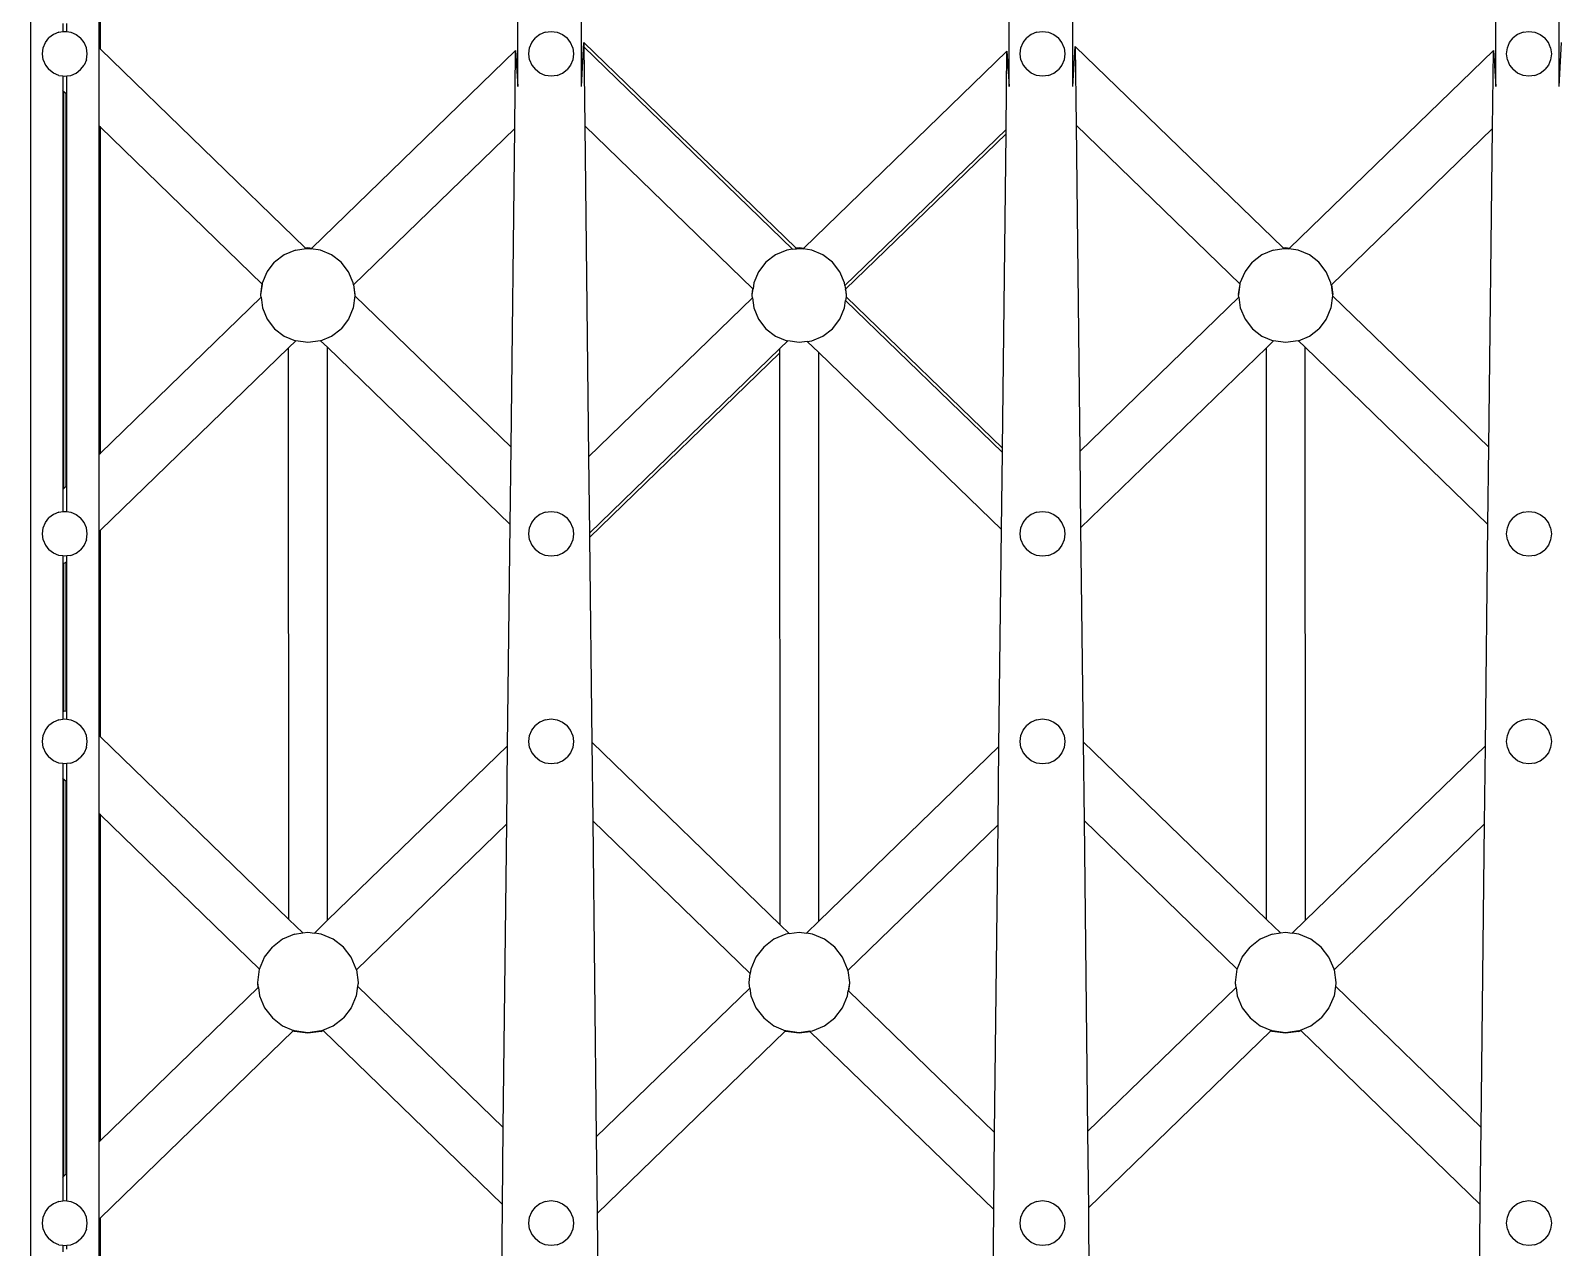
# Model space of a CAD drawing. Extents: x -4210259 to 293730, y -7499 to 868879.
# Drawn here: x -2199354 to -2198534, y 517356 to 518008 of the extents above; entities that cross this region are included whole.
import ezdxf

# ---------------------------------------------------------------- set-up
doc = ezdxf.new("R2010")
doc.units = 0
doc.header["$LTSCALE"] = 1000
doc.header["$MEASUREMENT"] = 0

# ---------------------------------------------------------------- blocks, each defined once
blk = doc.blocks.new('A$C4A4B1E4B')
at = {"color": 250}
for p, q in [((-3295.7, 1493.31), (-3295.7, 139.37)), ((-3034.48, 1056.56), (-3034.48, 1499.88)), ((-3000.39, 1056.56), (-3000.39, 1499.88)), ((-2771.11, 1056.56), (-2771.11, 1499.88)), ((-2737.02, 1056.56), (-2737.02, 1499.88)), ((-2510.37, 1056.56), (-2510.37, 1499.88)), ((-2476.28, 1056.56), (-2476.28, 1499.88)), ((-3259.08, 1142.62), (-3259.08, 1077.18)), ((-3258.31, 1076.43), (-3258.31, 1142.62)), ((-3287.76, 1080.07), (-3285.88, 1082.51)), ((-3283.45, 1084.39), (-3285.88, 1082.51)), ((-3280.57, 1085.6), (-3283.45, 1084.39)), ((-3280.57, 1085.6), (-3278.5, 1085.88)), ((-3278.5, 1090.17), (-3278.5, 1085.88)), ((-3278.5, 1085.88), (-3277.38, 1086.03)), ((-3277.38, 1086.03), (-3276.27, 1085.88)), ((-3276.27, 1085.88), (-3276.27, 1090.15)), ((-3276.27, 1085.88), (-3274.18, 1085.6)), ((-3274.18, 1085.6), (-3271.31, 1084.39)), ((-3271.31, 1084.39), (-3268.88, 1082.51)), ((-3267, 1080.07), (-3268.88, 1082.51)), ((-3027.02, 1080.07), (-3025.14, 1082.51)), ((-3022.71, 1084.39), (-3025.14, 1082.51)), ((-3019.84, 1085.6), (-3022.71, 1084.39)), ((-3019.84, 1085.6), (-3016.64, 1086.03)), ((-3016.64, 1086.03), (-3013.45, 1085.6)), ((-3013.45, 1085.6), (-3010.57, 1084.39)), ((-3010.57, 1084.39), (-3008.14, 1082.51)), ((-3006.26, 1080.07), (-3008.14, 1082.51)), ((-2763.65, 1080.07), (-2761.77, 1082.51)), ((-2759.34, 1084.39), (-2761.77, 1082.51)), ((-2756.47, 1085.6), (-2759.34, 1084.39)), ((-2756.47, 1085.6), (-2753.27, 1086.03)), ((-2753.27, 1086.03), (-2750.08, 1085.6)), ((-2750.08, 1085.6), (-2747.2, 1084.39)), ((-2747.2, 1084.39), (-2744.77, 1082.51)), ((-2742.89, 1080.07), (-2744.77, 1082.51)), ((-2502.91, 1080.07), (-2501.03, 1082.51)), ((-2498.6, 1084.39), (-2501.03, 1082.51)), ((-2495.73, 1085.6), (-2498.6, 1084.39)), ((-2495.73, 1085.6), (-2492.53, 1086.03)), ((-2492.53, 1086.03), (-2489.34, 1085.6)), ((-2489.34, 1085.6), (-2486.47, 1084.39)), ((-2486.47, 1084.39), (-2484.03, 1082.51)), ((-2482.15, 1080.07), (-2484.03, 1082.51)), ((-3289.4, 1074), (-3288.97, 1077.2)), ((-3288.97, 1077.2), (-3287.76, 1080.07)), ((-3265.78, 1077.2), (-3267, 1080.07)), ((-3265.35, 1074), (-3265.78, 1077.2)), ((-3259.08, 1077.18), (-3259.08, 1035.44)), ((-3258.31, 1076.43), (-3259.08, 1077.18)), ((-3258.31, 1076.43), (-3148.47, 970)), ((-3144.96, 969.91), (-3035.72, 1075.79)), ((-3036.2, 1033.92), (-3035.72, 1075.79)), ((-3035.72, 1075.79), (-3034.48, 1056.56)), ((-3028.67, 1074), (-3028.24, 1077.2)), ((-3028.24, 1077.2), (-3027.02, 1080.07)), ((-3005.04, 1077.2), (-3006.26, 1080.07)), ((-3005.04, 1077.2), (-3004.61, 1074)), ((-3000.39, 1056.56), (-2999.2, 1080.05)), ((-2999.2, 1080.05), (-2885.57, 969.94)), ((-2999.2, 1080.05), (-2999.17, 1077.69)), ((-2999.17, 1077.69), (-2887.24, 969.24)), ((-2999.17, 1077.69), (-2998.69, 1035.48)), ((-2881.22, 969.86), (-2772.36, 1075.37)), ((-2772.84, 1033.5), (-2772.36, 1075.37)), ((-2772.36, 1075.37), (-2771.11, 1056.56)), ((-2765.3, 1074), (-2764.87, 1077.2)), ((-2764.87, 1077.2), (-2763.65, 1080.07)), ((-2741.67, 1077.2), (-2742.89, 1080.07)), ((-2741.67, 1077.2), (-2741.24, 1074)), ((-2737.02, 1056.56), (-2735.8, 1077.99)), ((-2735.8, 1077.99), (-2624.37, 970)), ((-2735.8, 1077.99), (-2735.32, 1035.78)), ((-2620.85, 969.91), (-2511.61, 1075.79)), ((-2512.09, 1033.92), (-2511.61, 1075.79)), ((-2511.61, 1075.79), (-2510.37, 1056.56)), ((-2504.56, 1074), (-2504.13, 1077.2)), ((-2504.13, 1077.2), (-2502.91, 1080.07)), ((-2480.94, 1077.2), (-2482.15, 1080.07)), ((-2480.94, 1077.2), (-2480.51, 1074)), ((-2476.28, 1056.56), (-2475.09, 1080.05)), ((-3288.97, 1070.81), (-3289.4, 1074)), ((-3288.97, 1070.81), (-3287.76, 1067.94)), ((-3287.76, 1067.94), (-3285.88, 1065.5)), ((-3268.88, 1065.5), (-3267, 1067.94)), ((-3265.78, 1070.81), (-3267, 1067.94)), ((-3265.78, 1070.81), (-3265.35, 1074)), ((-3028.24, 1070.81), (-3028.67, 1074)), ((-3028.24, 1070.81), (-3027.02, 1067.94)), ((-3027.02, 1067.94), (-3025.14, 1065.5)), ((-3006.26, 1067.94), (-3008.14, 1065.5)), ((-3005.04, 1070.81), (-3006.26, 1067.94)), ((-3004.61, 1074), (-3005.04, 1070.81)), ((-2764.87, 1070.81), (-2765.3, 1074)), ((-2764.87, 1070.81), (-2763.65, 1067.94)), ((-2763.65, 1067.94), (-2761.77, 1065.5)), ((-2742.89, 1067.94), (-2744.77, 1065.5)), ((-2741.67, 1070.81), (-2742.89, 1067.94)), ((-2741.24, 1074), (-2741.67, 1070.81)), ((-2504.13, 1070.81), (-2504.56, 1074)), ((-2504.13, 1070.81), (-2502.91, 1067.94)), ((-2502.91, 1067.94), (-2501.03, 1065.5)), ((-2482.15, 1067.94), (-2484.03, 1065.5)), ((-2480.94, 1070.81), (-2482.15, 1067.94)), ((-2480.51, 1074), (-2480.94, 1070.81)), ((-3283.45, 1063.62), (-3285.88, 1065.5)), ((-3280.57, 1062.41), (-3283.45, 1063.62)), ((-3280.57, 1062.41), (-3278.5, 1062.13)), ((-3278.5, 1062.13), (-3277.38, 1061.98)), ((-3278.5, 1062.13), (-3278.5, 1054.26)), ((-3277.38, 1061.98), (-3276.27, 1062.13)), ((-3276.27, 1062.13), (-3274.18, 1062.41)), ((-3276.27, 1052.1), (-3276.27, 1062.13)), ((-3274.18, 1062.41), (-3271.31, 1063.62)), ((-3271.31, 1063.62), (-3268.88, 1065.5)), ((-3022.71, 1063.62), (-3025.14, 1065.5)), ((-3019.84, 1062.41), (-3022.71, 1063.62)), ((-3016.64, 1061.98), (-3019.84, 1062.41)), ((-3013.45, 1062.41), (-3016.64, 1061.98)), ((-3013.45, 1062.41), (-3010.57, 1063.62)), ((-3010.57, 1063.62), (-3008.14, 1065.5)), ((-2759.34, 1063.62), (-2761.77, 1065.5)), ((-2756.47, 1062.41), (-2759.34, 1063.62)), ((-2753.27, 1061.98), (-2756.47, 1062.41)), ((-2750.08, 1062.41), (-2753.27, 1061.98)), ((-2750.08, 1062.41), (-2747.2, 1063.62)), ((-2747.2, 1063.62), (-2744.77, 1065.5)), ((-2498.6, 1063.62), (-2501.03, 1065.5)), ((-2495.73, 1062.41), (-2498.6, 1063.62)), ((-2492.53, 1061.98), (-2495.73, 1062.41)), ((-2489.34, 1062.41), (-2492.53, 1061.98)), ((-2489.34, 1062.41), (-2486.47, 1063.62)), ((-2486.47, 1063.62), (-2484.03, 1065.5)), ((-3277.87, 1053.65), (-3278.5, 1054.26)), ((-3278.5, 1054.26), (-3278.5, 840.47)), ((-3277.87, 841.08), (-3277.87, 1053.65)), ((-3276.7, 1052.51), (-3277.87, 1053.65)), ((-3276.7, 842.22), (-3276.7, 1052.51)), ((-3276.27, 1052.1), (-3276.7, 1052.51)), ((-3276.27, 842.63), (-3276.27, 1052.1)), ((-3259.08, 1035.44), (-3259.08, 859.3)), ((-3258.31, 1034.69), (-3259.08, 1035.44)), ((-3258.31, 860.04), (-3258.31, 1034.69)), ((-3171.52, 950.6), (-3258.31, 1034.69)), ((-3036.2, 1033.92), (-3122.56, 950.21)), ((-3038.16, 863.11), (-3036.2, 1033.92)), ((-2908.49, 948.09), (-2998.69, 1035.48)), ((-2998.69, 1035.48), (-2996.65, 857.97)), ((-2772.84, 1033.5), (-2859.21, 949.78)), ((-2772.86, 1031.15), (-2772.84, 1033.5)), ((-2647.42, 950.6), (-2735.32, 1035.78)), ((-2735.32, 1035.78), (-2733.31, 860.9)), ((-2512.09, 1033.92), (-2598.46, 950.21)), ((-2514.05, 863.11), (-2512.09, 1033.92)), ((-2772.86, 1031.15), (-2858.87, 947.79)), ((-2774.8, 862.6), (-2772.86, 1031.15)), ((-3153.78, 968.81), (-3159.8, 966.27)), ((-3153.78, 968.81), (-3148.04, 969.58)), ((-3148.47, 970), (-3147.07, 970.19)), ((-3148.47, 970), (-3148.04, 969.58)), ((-3148.04, 969.58), (-3147.08, 969.71)), ((-3147.08, 969.71), (-3145.4, 969.49)), ((-3147.07, 970.19), (-3144.96, 969.91)), ((-3145.4, 969.49), (-3144.96, 969.91)), ((-3140.38, 968.81), (-3145.4, 969.49)), ((-3134.36, 966.27), (-3140.38, 968.81)), ((-2890.41, 968.81), (-2896.43, 966.27)), ((-2887.24, 969.24), (-2890.41, 968.81)), ((-2887.24, 969.24), (-2885.14, 969.52)), ((-2885.57, 969.94), (-2883.7, 970.19)), ((-2885.14, 969.52), (-2885.57, 969.94)), ((-2885.14, 969.52), (-2883.71, 969.71)), ((-2883.71, 969.71), (-2881.65, 969.43)), ((-2883.7, 970.19), (-2881.22, 969.86)), ((-2881.65, 969.43), (-2881.22, 969.86)), ((-2877.01, 968.81), (-2881.65, 969.43)), ((-2870.99, 966.27), (-2877.01, 968.81)), ((-2629.67, 968.81), (-2635.69, 966.27)), ((-2629.67, 968.81), (-2623.93, 969.58)), ((-2624.37, 970), (-2622.96, 970.19)), ((-2624.37, 970), (-2623.93, 969.58)), ((-2623.93, 969.58), (-2622.97, 969.71)), ((-2622.97, 969.71), (-2621.29, 969.49)), ((-2622.96, 970.19), (-2620.85, 969.91)), ((-2621.29, 969.49), (-2620.85, 969.91)), ((-2616.27, 968.81), (-2621.29, 969.49)), ((-2610.25, 966.27), (-2616.27, 968.81)), ((-3168.85, 957.22), (-3164.9, 962.32)), ((-3159.8, 966.27), (-3164.9, 962.32)), ((-3129.26, 962.32), (-3134.36, 966.27)), ((-3125.31, 957.22), (-3129.26, 962.32)), ((-2901.53, 962.32), (-2905.48, 957.22)), ((-2896.43, 966.27), (-2901.53, 962.32)), ((-2865.89, 962.32), (-2870.99, 966.27)), ((-2861.94, 957.22), (-2865.89, 962.32)), ((-2644.74, 957.22), (-2640.79, 962.32)), ((-2635.69, 966.27), (-2640.79, 962.32)), ((-2605.15, 962.32), (-2610.25, 966.27)), ((-2601.21, 957.22), (-2605.15, 962.32)), ((-3171.39, 951.2), (-3168.85, 957.22)), ((-3122.77, 951.2), (-3125.31, 957.22)), ((-2905.48, 957.22), (-2908.02, 951.2)), ((-2859.4, 951.2), (-2861.94, 957.22)), ((-2647.28, 951.2), (-2644.74, 957.22)), ((-2598.66, 951.2), (-2601.21, 957.22)), ((-3258.31, 860.04), (-3172.16, 943.54)), ((-3172.29, 944.5), (-3172.25, 944.78)), ((-3172.16, 943.54), (-3172.29, 944.5)), ((-3172.28, 944.98), (-3171.52, 950.6)), ((-3172.25, 944.78), (-3172.28, 944.98)), ((-3172.25, 944.78), (-3171.48, 950.55)), ((-3172.16, 943.54), (-3171.39, 937.8)), ((-3171.48, 950.55), (-3171.52, 950.6)), ((-3171.48, 950.55), (-3171.39, 951.2)), ((-3122.63, 950.15), (-3122.77, 951.2)), ((-3121.9, 944.26), (-3122.77, 937.8)), ((-3122.56, 950.21), (-3122.63, 950.15)), ((-3122.63, 950.15), (-3121.9, 944.7)), ((-3122.56, 950.21), (-3121.86, 944.98)), ((-3121.86, 944.98), (-3121.9, 944.7)), ((-3121.9, 944.7), (-3121.87, 944.5)), ((-3121.87, 944.5), (-3121.9, 944.26)), ((-3121.9, 944.26), (-3038.16, 863.11)), ((-2996.65, 857.97), (-2908.74, 943.18)), ((-2908.92, 944.5), (-2908.88, 944.78)), ((-2908.74, 943.18), (-2908.92, 944.5)), ((-2908.91, 944.98), (-2908.49, 948.09)), ((-2908.88, 944.78), (-2908.91, 944.98)), ((-2908.88, 944.78), (-2908.44, 948.04)), ((-2908.74, 943.18), (-2908.02, 937.8)), ((-2908.44, 948.04), (-2908.49, 948.09)), ((-2908.02, 951.2), (-2908.44, 948.04)), ((-2859.21, 949.78), (-2859.4, 951.2)), ((-2859.21, 949.78), (-2858.93, 947.72)), ((-2858.93, 947.72), (-2858.87, 947.79)), ((-2858.93, 947.72), (-2858.53, 944.7)), ((-2858.87, 947.79), (-2858.49, 944.98)), ((-2858.59, 943.8), (-2858.87, 941.74)), ((-2858.5, 944.5), (-2858.59, 943.8)), ((-2858.59, 943.8), (-2774.8, 862.6)), ((-2858.49, 944.98), (-2858.53, 944.7)), ((-2858.53, 944.7), (-2858.5, 944.5)), ((-2733.31, 860.9), (-2648.05, 943.54)), ((-2648.18, 944.5), (-2648.14, 944.78)), ((-2648.05, 943.54), (-2648.18, 944.5)), ((-2648.17, 944.98), (-2647.42, 950.6)), ((-2648.14, 944.78), (-2648.17, 944.98)), ((-2648.14, 944.78), (-2647.37, 950.55)), ((-2648.05, 943.54), (-2647.28, 937.8)), ((-2647.37, 950.55), (-2647.42, 950.6)), ((-2647.37, 950.55), (-2647.28, 951.2)), ((-2598.52, 950.15), (-2598.66, 951.2)), ((-2597.79, 944.26), (-2598.66, 937.8)), ((-2598.46, 950.21), (-2598.52, 950.15)), ((-2598.52, 950.15), (-2597.79, 944.7)), ((-2598.46, 950.21), (-2597.75, 944.98)), ((-2597.75, 944.98), (-2597.79, 944.7)), ((-2597.79, 944.7), (-2597.76, 944.5)), ((-2597.76, 944.5), (-2597.79, 944.26)), ((-2597.79, 944.26), (-2514.05, 863.11)), ((-3171.39, 937.8), (-3168.85, 931.78)), ((-3122.77, 937.8), (-3125.31, 931.78)), ((-2908.02, 937.8), (-2905.48, 931.78)), ((-2861.94, 931.78), (-2859.4, 937.8)), ((-2859.4, 937.8), (-2858.87, 941.74)), ((-2858.87, 941.74), (-2774.82, 860.3)), ((-2647.28, 937.8), (-2644.74, 931.78)), ((-2598.66, 937.8), (-2601.21, 931.78)), ((-3168.85, 931.78), (-3164.9, 926.68)), ((-3164.9, 926.68), (-3159.8, 922.74)), ((-3134.36, 922.74), (-3129.26, 926.68)), ((-3125.31, 931.78), (-3129.26, 926.68)), ((-2905.48, 931.78), (-2901.53, 926.68)), ((-2901.53, 926.68), (-2896.43, 922.74)), ((-2870.99, 922.74), (-2865.89, 926.68)), ((-2865.89, 926.68), (-2861.94, 931.78)), ((-2644.74, 931.78), (-2640.79, 926.68)), ((-2640.79, 926.68), (-2635.69, 922.74)), ((-2610.25, 922.74), (-2605.15, 926.68)), ((-2601.21, 931.78), (-2605.15, 926.68)), ((-3159.8, 922.74), (-3153.78, 920.19)), ((-3153.57, 920.16), (-3157.42, 916.42)), ((-3153.78, 920.19), (-3153.57, 920.16)), ((-3147.08, 919.29), (-3153.57, 920.16)), ((-3140.38, 920.19), (-3147.08, 919.29)), ((-3140.38, 920.19), (-3140.22, 920.26)), ((-3140.22, 920.26), (-3134.36, 922.74)), ((-3136.6, 916.75), (-3140.22, 920.26)), ((-2896.43, 922.74), (-2890.41, 920.19)), ((-2889.82, 920.11), (-2894.05, 916.01)), ((-2890.41, 920.19), (-2889.82, 920.11)), ((-2883.71, 919.29), (-2889.82, 920.11)), ((-2879.38, 919.87), (-2883.71, 919.29)), ((-2879.38, 919.87), (-2877.01, 920.19)), ((-2873.23, 913.91), (-2879.38, 919.87)), ((-2877.01, 920.19), (-2870.99, 922.74)), ((-2635.69, 922.74), (-2629.67, 920.19)), ((-2629.46, 920.16), (-2633.31, 916.42)), ((-2629.67, 920.19), (-2629.46, 920.16)), ((-2622.97, 919.29), (-2629.46, 920.16)), ((-2616.27, 920.19), (-2622.97, 919.29)), ((-2616.27, 920.19), (-2616.11, 920.26)), ((-2616.11, 920.26), (-2610.25, 922.74)), ((-2612.49, 916.75), (-2616.11, 920.26)), ((-3157.42, 916.42), (-3258.31, 818.64)), ((-3157.33, 610.1), (-3157.42, 916.42)), ((-3038.63, 821.83), (-3136.6, 916.75)), ((-3136.5, 609.62), (-3136.6, 916.75)), ((-2894.05, 916.01), (-2996.18, 817.02)), ((-2894.05, 913.68), (-2996.15, 814.72)), ((-2894.05, 913.68), (-2894.05, 916.01)), ((-2893.96, 607.26), (-2894.05, 913.68)), ((-2873.13, 609.21), (-2873.23, 913.91)), ((-2775.3, 819.02), (-2873.23, 913.91)), ((-2633.31, 916.42), (-2732.84, 819.95)), ((-2633.22, 610.1), (-2633.31, 916.42)), ((-2514.53, 821.83), (-2612.49, 916.75)), ((-2612.4, 609.62), (-2612.49, 916.75)), ((-3038.63, 821.83), (-3038.16, 863.11)), ((-2774.82, 860.3), (-2774.8, 862.6)), ((-2514.53, 821.83), (-2514.05, 863.11)), ((-3259.08, 859.3), (-3258.31, 860.04)), ((-3259.08, 859.3), (-3259.08, 817.89)), ((-2996.65, 857.97), (-2996.18, 817.02)), ((-2775.3, 819.02), (-2774.82, 860.3)), ((-2733.31, 860.9), (-2732.84, 819.95)), ((-3278.5, 840.47), (-3277.87, 841.08)), ((-3278.5, 840.47), (-3278.5, 828.63)), ((-3277.87, 841.08), (-3276.7, 842.22)), ((-3276.7, 842.22), (-3276.27, 842.63)), ((-3276.27, 828.63), (-3276.27, 842.63)), ((-3280.57, 828.35), (-3283.45, 827.13)), ((-3280.57, 828.35), (-3278.5, 828.63)), ((-3278.5, 828.63), (-3277.38, 828.78)), ((-3277.38, 828.78), (-3276.27, 828.63)), ((-3276.27, 828.63), (-3274.18, 828.35)), ((-3274.18, 828.35), (-3271.31, 827.13)), ((-3019.84, 828.35), (-3022.71, 827.13)), ((-3019.84, 828.35), (-3016.64, 828.78)), ((-3016.64, 828.78), (-3013.45, 828.35)), ((-3013.45, 828.35), (-3010.57, 827.13)), ((-2756.47, 828.35), (-2759.34, 827.13)), ((-2756.47, 828.35), (-2753.27, 828.78)), ((-2753.27, 828.78), (-2750.08, 828.35)), ((-2750.08, 828.35), (-2747.2, 827.13)), ((-2495.73, 828.35), (-2498.6, 827.13)), ((-2495.73, 828.35), (-2492.53, 828.78)), ((-2492.53, 828.78), (-2489.34, 828.35)), ((-2489.34, 828.35), (-2486.47, 827.13)), ((-3288.97, 819.95), (-3287.76, 822.82)), ((-3287.76, 822.82), (-3285.88, 825.25)), ((-3283.45, 827.13), (-3285.88, 825.25)), ((-3271.31, 827.13), (-3268.88, 825.25)), ((-3267, 822.82), (-3268.88, 825.25)), ((-3265.78, 819.95), (-3267, 822.82)), ((-3039.99, 703.17), (-3038.63, 821.83)), ((-3028.24, 819.95), (-3027.02, 822.82)), ((-3027.02, 822.82), (-3025.14, 825.25)), ((-3022.71, 827.13), (-3025.14, 825.25)), ((-3010.57, 827.13), (-3008.14, 825.25)), ((-3006.26, 822.82), (-3008.14, 825.25)), ((-3005.04, 819.95), (-3006.26, 822.82)), ((-2764.87, 819.95), (-2763.65, 822.82)), ((-2763.65, 822.82), (-2761.77, 825.25)), ((-2759.34, 827.13), (-2761.77, 825.25)), ((-2747.2, 827.13), (-2744.77, 825.25)), ((-2742.89, 822.82), (-2744.77, 825.25)), ((-2741.67, 819.95), (-2742.89, 822.82)), ((-2515.89, 703.17), (-2514.53, 821.83)), ((-2504.13, 819.95), (-2502.91, 822.82)), ((-2502.91, 822.82), (-2501.03, 825.25)), ((-2498.6, 827.13), (-2501.03, 825.25)), ((-2486.47, 827.13), (-2484.03, 825.25)), ((-2482.15, 822.82), (-2484.03, 825.25)), ((-2480.94, 819.95), (-2482.15, 822.82)), ((-3289.4, 816.75), (-3288.97, 819.95)), ((-3288.97, 813.56), (-3289.4, 816.75)), ((-3288.97, 813.56), (-3287.76, 810.69)), ((-3265.78, 813.56), (-3267, 810.69)), ((-3265.35, 816.75), (-3265.78, 819.95)), ((-3265.78, 813.56), (-3265.35, 816.75)), ((-3258.31, 818.64), (-3259.08, 817.89)), ((-3259.08, 817.89), (-3259.08, 708.69)), ((-3258.31, 707.95), (-3258.31, 818.64)), ((-3028.67, 816.75), (-3028.24, 819.95)), ((-3028.24, 813.56), (-3028.67, 816.75)), ((-3028.24, 813.56), (-3027.02, 810.69)), ((-3005.04, 813.56), (-3006.26, 810.69)), ((-3005.04, 819.95), (-3004.61, 816.75)), ((-3004.61, 816.75), (-3005.04, 813.56)), ((-2996.18, 817.02), (-2996.15, 814.72)), ((-2996.15, 814.72), (-2994.9, 705.07)), ((-2776.63, 702.75), (-2775.3, 819.02)), ((-2765.3, 816.75), (-2764.87, 819.95)), ((-2764.87, 813.56), (-2765.3, 816.75)), ((-2764.87, 813.56), (-2763.65, 810.69)), ((-2741.67, 813.56), (-2742.89, 810.69)), ((-2741.67, 819.95), (-2741.24, 816.75)), ((-2741.24, 816.75), (-2741.67, 813.56)), ((-2732.84, 819.95), (-2731.53, 705.36)), ((-2504.56, 816.75), (-2504.13, 819.95)), ((-2504.13, 813.56), (-2504.56, 816.75)), ((-2504.13, 813.56), (-2502.91, 810.69)), ((-2480.94, 813.56), (-2482.15, 810.69)), ((-2480.94, 819.95), (-2480.51, 816.75)), ((-2480.51, 816.75), (-2480.94, 813.56)), ((-3287.76, 810.69), (-3285.88, 808.25)), ((-3283.45, 806.37), (-3285.88, 808.25)), ((-3280.57, 805.16), (-3283.45, 806.37)), ((-3278.5, 804.88), (-3280.57, 805.16)), ((-3277.38, 804.73), (-3278.5, 804.88)), ((-3278.5, 804.88), (-3278.5, 800.46)), ((-3276.27, 804.88), (-3277.38, 804.73)), ((-3274.18, 805.16), (-3276.27, 804.88)), ((-3276.27, 801.82), (-3276.27, 804.88)), ((-3274.18, 805.16), (-3271.31, 806.37)), ((-3271.31, 806.37), (-3268.88, 808.25)), ((-3267, 810.69), (-3268.88, 808.25)), ((-3027.02, 810.69), (-3025.14, 808.25)), ((-3022.71, 806.37), (-3025.14, 808.25)), ((-3019.84, 805.16), (-3022.71, 806.37)), ((-3016.64, 804.73), (-3019.84, 805.16)), ((-3013.45, 805.16), (-3016.64, 804.73)), ((-3013.45, 805.16), (-3010.57, 806.37)), ((-3010.57, 806.37), (-3008.14, 808.25)), ((-3006.26, 810.69), (-3008.14, 808.25)), ((-2763.65, 810.69), (-2761.77, 808.25)), ((-2759.34, 806.37), (-2761.77, 808.25)), ((-2756.47, 805.16), (-2759.34, 806.37)), ((-2753.27, 804.73), (-2756.47, 805.16)), ((-2750.08, 805.16), (-2753.27, 804.73)), ((-2750.08, 805.16), (-2747.2, 806.37)), ((-2747.2, 806.37), (-2744.77, 808.25)), ((-2742.89, 810.69), (-2744.77, 808.25)), ((-2502.91, 810.69), (-2501.03, 808.25)), ((-2498.6, 806.37), (-2501.03, 808.25)), ((-2495.73, 805.16), (-2498.6, 806.37)), ((-2492.53, 804.73), (-2495.73, 805.16)), ((-2489.34, 805.16), (-2492.53, 804.73)), ((-2489.34, 805.16), (-2486.47, 806.37)), ((-2486.47, 806.37), (-2484.03, 808.25)), ((-2482.15, 810.69), (-2484.03, 808.25)), ((-3277.87, 800.84), (-3278.5, 800.46)), ((-3278.5, 800.46), (-3278.5, 721.68)), ((-3276.7, 801.56), (-3277.87, 800.84)), ((-3277.87, 721.78), (-3277.87, 800.84)), ((-3276.27, 801.82), (-3276.7, 801.56)), ((-3276.7, 721.73), (-3276.7, 801.56)), ((-3276.27, 721.67), (-3276.27, 801.82)), ((-3278.5, 721.68), (-3277.87, 721.78)), ((-3278.5, 721.68), (-3278.5, 717.39)), ((-3277.87, 721.78), (-3277.45, 721.84)), ((-3277.45, 721.84), (-3276.7, 721.73)), ((-3276.7, 721.73), (-3276.27, 721.67)), ((-3276.27, 717.4), (-3276.27, 721.67)), ((-3287.76, 711.59), (-3285.88, 714.02)), ((-3283.45, 715.9), (-3285.88, 714.02)), ((-3280.57, 717.12), (-3283.45, 715.9)), ((-3280.57, 717.12), (-3278.5, 717.39)), ((-3278.5, 717.39), (-3277.38, 717.55)), ((-3277.38, 717.55), (-3276.27, 717.4)), ((-3276.27, 717.4), (-3274.18, 717.12)), ((-3274.18, 717.12), (-3271.31, 715.9)), ((-3271.31, 715.9), (-3268.88, 714.02)), ((-3267, 711.59), (-3268.88, 714.02)), ((-3027.02, 711.59), (-3025.14, 714.02)), ((-3022.71, 715.9), (-3025.14, 714.02)), ((-3019.84, 717.12), (-3022.71, 715.9)), ((-3019.84, 717.12), (-3016.64, 717.55)), ((-3016.64, 717.55), (-3013.45, 717.12)), ((-3013.45, 717.12), (-3010.57, 715.9)), ((-3010.57, 715.9), (-3008.14, 714.02)), ((-3006.26, 711.59), (-3008.14, 714.02)), ((-2763.65, 711.59), (-2761.77, 714.02)), ((-2759.34, 715.9), (-2761.77, 714.02)), ((-2756.47, 717.12), (-2759.34, 715.9)), ((-2756.47, 717.12), (-2753.27, 717.55)), ((-2753.27, 717.55), (-2750.08, 717.12)), ((-2750.08, 717.12), (-2747.2, 715.9)), ((-2747.2, 715.9), (-2744.77, 714.02)), ((-2742.89, 711.59), (-2744.77, 714.02)), ((-2502.91, 711.59), (-2501.03, 714.02)), ((-2498.6, 715.9), (-2501.03, 714.02)), ((-2495.73, 717.12), (-2498.6, 715.9)), ((-2495.73, 717.12), (-2492.53, 717.55)), ((-2492.53, 717.55), (-2489.34, 717.12)), ((-2489.34, 717.12), (-2486.47, 715.9)), ((-2486.47, 715.9), (-2484.03, 714.02)), ((-2482.15, 711.59), (-2484.03, 714.02)), ((-3289.4, 705.52), (-3288.97, 708.71)), ((-3288.97, 702.32), (-3289.4, 705.52)), ((-3288.97, 708.71), (-3287.76, 711.59)), ((-3265.78, 708.71), (-3267, 711.59)), ((-3265.35, 705.52), (-3265.78, 708.71)), ((-3265.78, 702.32), (-3265.35, 705.52)), ((-3259.08, 708.69), (-3259.08, 666.95)), ((-3258.31, 707.95), (-3259.08, 708.69)), ((-3258.31, 707.95), (-3157.33, 610.1)), ((-3028.67, 705.52), (-3028.24, 708.71)), ((-3028.24, 702.32), (-3028.67, 705.52)), ((-3028.24, 708.71), (-3027.02, 711.59)), ((-3005.04, 708.71), (-3006.26, 711.59)), ((-3005.04, 708.71), (-3004.61, 705.52)), ((-3004.61, 705.52), (-3005.04, 702.32)), ((-2765.3, 705.52), (-2764.87, 708.71)), ((-2764.87, 702.32), (-2765.3, 705.52)), ((-2764.87, 708.71), (-2763.65, 711.59)), ((-2741.67, 708.71), (-2742.89, 711.59)), ((-2741.67, 708.71), (-2741.24, 705.52)), ((-2741.24, 705.52), (-2741.67, 702.32)), ((-2731.53, 705.36), (-2633.22, 610.1)), ((-2731.53, 705.36), (-2731.05, 663.15)), ((-2504.56, 705.52), (-2504.13, 708.71)), ((-2504.13, 702.32), (-2504.56, 705.52)), ((-2504.13, 708.71), (-2502.91, 711.59)), ((-2480.94, 708.71), (-2482.15, 711.59)), ((-2480.94, 708.71), (-2480.51, 705.52)), ((-2480.51, 705.52), (-2480.94, 702.32)), ((-3288.97, 702.32), (-3287.76, 699.45)), ((-3287.76, 699.45), (-3285.88, 697.02)), ((-3283.45, 695.14), (-3285.88, 697.02)), ((-3271.31, 695.14), (-3268.88, 697.02)), ((-3267, 699.45), (-3268.88, 697.02)), ((-3265.78, 702.32), (-3267, 699.45)), ((-3136.5, 609.62), (-3039.99, 703.17)), ((-3040.47, 661.3), (-3039.99, 703.17)), ((-3028.24, 702.32), (-3027.02, 699.45)), ((-3027.02, 699.45), (-3025.14, 697.02)), ((-3022.71, 695.14), (-3025.14, 697.02)), ((-3010.57, 695.14), (-3008.14, 697.02)), ((-3006.26, 699.45), (-3008.14, 697.02)), ((-3005.04, 702.32), (-3006.26, 699.45)), ((-2994.9, 705.07), (-2893.96, 607.26)), ((-2994.9, 705.07), (-2994.41, 662.86)), ((-2873.13, 609.21), (-2776.63, 702.75)), ((-2777.11, 660.88), (-2776.63, 702.75)), ((-2764.87, 702.32), (-2763.65, 699.45)), ((-2763.65, 699.45), (-2761.77, 697.02)), ((-2759.34, 695.14), (-2761.77, 697.02)), ((-2747.2, 695.14), (-2744.77, 697.02)), ((-2742.89, 699.45), (-2744.77, 697.02)), ((-2741.67, 702.32), (-2742.89, 699.45)), ((-2612.4, 609.62), (-2515.89, 703.17)), ((-2516.37, 661.3), (-2515.89, 703.17)), ((-2504.13, 702.32), (-2502.91, 699.45)), ((-2502.91, 699.45), (-2501.03, 697.02)), ((-2498.6, 695.14), (-2501.03, 697.02)), ((-2486.47, 695.14), (-2484.03, 697.02)), ((-2482.15, 699.45), (-2484.03, 697.02)), ((-2480.94, 702.32), (-2482.15, 699.45)), ((-3280.57, 693.92), (-3283.45, 695.14)), ((-3278.5, 693.65), (-3280.57, 693.92)), ((-3277.38, 693.49), (-3278.5, 693.65)), ((-3278.5, 693.65), (-3278.5, 685.78)), ((-3276.27, 693.64), (-3277.38, 693.49)), ((-3274.18, 693.92), (-3276.27, 693.64)), ((-3276.27, 683.61), (-3276.27, 693.64)), ((-3274.18, 693.92), (-3271.31, 695.14)), ((-3019.84, 693.92), (-3022.71, 695.14)), ((-3016.64, 693.49), (-3019.84, 693.92)), ((-3013.45, 693.92), (-3016.64, 693.49)), ((-3013.45, 693.92), (-3010.57, 695.14)), ((-2756.47, 693.92), (-2759.34, 695.14)), ((-2753.27, 693.49), (-2756.47, 693.92)), ((-2750.08, 693.92), (-2753.27, 693.49)), ((-2750.08, 693.92), (-2747.2, 695.14)), ((-2495.73, 693.92), (-2498.6, 695.14)), ((-2492.53, 693.49), (-2495.73, 693.92)), ((-2489.34, 693.92), (-2492.53, 693.49)), ((-2489.34, 693.92), (-2486.47, 695.14)), ((-3277.87, 685.17), (-3278.5, 685.78)), ((-3278.5, 685.78), (-3278.5, 508.38)), ((-3277.87, 472.59), (-3277.87, 685.17)), ((-3276.7, 684.03), (-3277.87, 685.17)), ((-3276.7, 473.73), (-3276.7, 684.03)), ((-3276.27, 683.61), (-3276.7, 684.03)), ((-3276.27, 474.15), (-3276.27, 683.61)), ((-3259.08, 666.95), (-3259.08, 490.81)), ((-3258.31, 666.21), (-3259.08, 666.95)), ((-3258.31, 491.56), (-3258.31, 666.21)), ((-3172.99, 583.53), (-3258.31, 666.21)), ((-3040.47, 661.3), (-3121.09, 583.15)), ((-3042.34, 498.67), (-3040.47, 661.3)), ((-2909.97, 581.04), (-2994.41, 662.86)), ((-2994.41, 662.86), (-2992.47, 493.53)), ((-2777.11, 660.88), (-2857.68, 582.79)), ((-2779, 495.86), (-2777.11, 660.88)), ((-2648.88, 583.53), (-2731.05, 663.15)), ((-2731.05, 663.15), (-2729.14, 496.47)), ((-2516.37, 661.3), (-2596.99, 583.15)), ((-2518.23, 498.67), (-2516.37, 661.3)), ((-3157.33, 610.1), (-3149.83, 602.84)), ((-3136.5, 609.62), (-3143.6, 602.74)), ((-2893.96, 607.26), (-2889.04, 602.49)), ((-2879.86, 602.69), (-2873.13, 609.21)), ((-2633.22, 610.1), (-2625.72, 602.84)), ((-2612.4, 609.62), (-2619.5, 602.74)), ((-3160.65, 599.53), (-3166.1, 595.32)), ((-3154.23, 602.24), (-3160.65, 599.53)), ((-3154.23, 602.24), (-3149.83, 602.84)), ((-3149.83, 602.84), (-3147.08, 603.21)), ((-3147.08, 603.21), (-3143.6, 602.74)), ((-3139.93, 602.24), (-3143.6, 602.74)), ((-3133.5, 599.53), (-3139.93, 602.24)), ((-3128.06, 595.32), (-3133.5, 599.53)), ((-2897.28, 599.53), (-2902.73, 595.32)), ((-2890.85, 602.24), (-2897.28, 599.53)), ((-2889.04, 602.49), (-2890.85, 602.24)), ((-2889.04, 602.49), (-2883.71, 603.21)), ((-2883.71, 603.21), (-2879.86, 602.69)), ((-2876.56, 602.24), (-2879.86, 602.69)), ((-2870.13, 599.53), (-2876.56, 602.24)), ((-2864.69, 595.32), (-2870.13, 599.53)), ((-2636.54, 599.53), (-2641.99, 595.32)), ((-2630.12, 602.24), (-2636.54, 599.53)), ((-2630.12, 602.24), (-2625.72, 602.84)), ((-2625.72, 602.84), (-2622.97, 603.21)), ((-2622.97, 603.21), (-2619.5, 602.74)), ((-2615.82, 602.24), (-2619.5, 602.74)), ((-2609.4, 599.53), (-2615.82, 602.24)), ((-2603.95, 595.32), (-2609.4, 599.53)), ((-3170.31, 589.88), (-3166.1, 595.32)), ((-3123.85, 589.88), (-3128.06, 595.32)), ((-2902.73, 595.32), (-2906.94, 589.88)), ((-2860.48, 589.88), (-2864.69, 595.32)), ((-2646.2, 589.88), (-2641.99, 595.32)), ((-2599.74, 589.88), (-2603.95, 595.32)), ((-3173.98, 576.3), (-3173.02, 583.45)), ((-3173.02, 583.45), (-3172.99, 583.53)), ((-3172.99, 583.53), (-3170.31, 589.88)), ((-3121.13, 583.45), (-3123.85, 589.88)), ((-3121.09, 583.15), (-3121.13, 583.45)), ((-3121.09, 583.15), (-3120.17, 576.3)), ((-2909.65, 583.45), (-2909.97, 581.04)), ((-2906.94, 589.88), (-2909.65, 583.45)), ((-2857.76, 583.45), (-2860.48, 589.88)), ((-2857.68, 582.79), (-2857.76, 583.45)), ((-2857.68, 582.79), (-2856.8, 576.3)), ((-2649.87, 576.3), (-2648.91, 583.45)), ((-2648.91, 583.45), (-2648.88, 583.53)), ((-2648.88, 583.53), (-2646.2, 589.88)), ((-2597.03, 583.45), (-2599.74, 589.88)), ((-2596.99, 583.15), (-2597.03, 583.45)), ((-2596.99, 583.15), (-2596.06, 576.3)), ((-3173.96, 576.15), (-3173.98, 576.3)), ((-3173.98, 575.99), (-3173.96, 576.15)), ((-3173.66, 573.61), (-3173.98, 575.99)), ((-3173.62, 573.64), (-3173.96, 576.15)), ((-3120.44, 574.35), (-3121.13, 569.15)), ((-3120.19, 576.15), (-3120.44, 574.35)), ((-3120.44, 574.35), (-3120.4, 574.31)), ((-3120.17, 575.99), (-3120.4, 574.31)), ((-3120.4, 574.31), (-3042.34, 498.67)), ((-3120.17, 576.3), (-3120.19, 576.15)), ((-3120.19, 576.15), (-3120.17, 575.99)), ((-2910.61, 576.3), (-2909.97, 581.04)), ((-2910.59, 576.15), (-2910.61, 576.3)), ((-2910.61, 575.99), (-2910.59, 576.15)), ((-2910.24, 573.24), (-2910.61, 575.99)), ((-2910.2, 573.27), (-2910.59, 576.15)), ((-2856.82, 576.15), (-2857.4, 571.84)), ((-2856.8, 575.99), (-2857.37, 571.8)), ((-2856.8, 576.3), (-2856.82, 576.15)), ((-2856.82, 576.15), (-2856.8, 575.99)), ((-2649.85, 576.15), (-2649.87, 576.3)), ((-2649.87, 575.99), (-2649.85, 576.15)), ((-2649.55, 573.61), (-2649.87, 575.99)), ((-2649.52, 573.64), (-2649.85, 576.15)), ((-2596.33, 574.35), (-2597.03, 569.15)), ((-2596.09, 576.15), (-2596.33, 574.35)), ((-2596.33, 574.35), (-2596.29, 574.31)), ((-2596.06, 575.99), (-2596.29, 574.31)), ((-2596.29, 574.31), (-2518.23, 498.67)), ((-2596.06, 576.3), (-2596.09, 576.15)), ((-2596.09, 576.15), (-2596.06, 575.99)), ((-3258.31, 491.56), (-3173.66, 573.61)), ((-3173.66, 573.61), (-3173.62, 573.64)), ((-3173.62, 573.64), (-3173.02, 569.15)), ((-3173.02, 569.15), (-3170.31, 562.73)), ((-3121.13, 569.15), (-3123.85, 562.73)), ((-2992.47, 493.53), (-2910.24, 573.24)), ((-2910.24, 573.24), (-2910.2, 573.27)), ((-2910.2, 573.27), (-2909.65, 569.15)), ((-2909.65, 569.15), (-2906.94, 562.73)), ((-2860.48, 562.73), (-2857.76, 569.15)), ((-2857.76, 569.15), (-2857.4, 571.84)), ((-2857.4, 571.84), (-2857.37, 571.8)), ((-2857.37, 571.8), (-2779, 495.86)), ((-2729.14, 496.47), (-2649.55, 573.61)), ((-2649.55, 573.61), (-2649.52, 573.64)), ((-2649.52, 573.64), (-2648.91, 569.15)), ((-2648.91, 569.15), (-2646.2, 562.73)), ((-2597.03, 569.15), (-2599.74, 562.73)), ((-3170.31, 562.73), (-3166.1, 557.28)), ((-3123.85, 562.73), (-3128.06, 557.28)), ((-2906.94, 562.73), (-2902.73, 557.28)), ((-2864.69, 557.28), (-2860.48, 562.73)), ((-2646.2, 562.73), (-2641.99, 557.28)), ((-2599.74, 562.73), (-2603.95, 557.28)), ((-3154.94, 550.35), (-3258.31, 450.15)), ((-3166.1, 557.28), (-3160.65, 553.07)), ((-3160.65, 553.07), (-3154.71, 550.57)), ((-3154.71, 550.57), (-3154.94, 550.35)), ((-3154.23, 550.05), (-3154.94, 550.35)), ((-3154.23, 550.36), (-3154.71, 550.57)), ((-3147.08, 549.4), (-3154.23, 550.36)), ((-3147.08, 549.09), (-3154.23, 550.05)), ((-3139.93, 550.36), (-3147.08, 549.4)), ((-3139.93, 550.05), (-3147.08, 549.09)), ((-3139.93, 550.36), (-3139.11, 550.7)), ((-3139.93, 550.05), (-3138.89, 550.49)), ((-3139.11, 550.7), (-3133.5, 553.07)), ((-3138.89, 550.49), (-3139.11, 550.7)), ((-3042.81, 457.39), (-3138.89, 550.49)), ((-3133.5, 553.07), (-3128.06, 557.28)), ((-2891.27, 550.22), (-2992, 452.58)), ((-2902.73, 557.28), (-2897.28, 553.07)), ((-2897.28, 553.07), (-2891.05, 550.44)), ((-2891.05, 550.44), (-2891.27, 550.22)), ((-2890.85, 550.05), (-2891.27, 550.22)), ((-2890.85, 550.36), (-2891.05, 550.44)), ((-2883.71, 549.4), (-2890.85, 550.36)), ((-2883.71, 549.09), (-2890.85, 550.05)), ((-2878.1, 550.15), (-2883.71, 549.4)), ((-2877.82, 549.88), (-2883.71, 549.09)), ((-2878.1, 550.15), (-2876.56, 550.36)), ((-2877.82, 549.88), (-2878.1, 550.15)), ((-2779.47, 454.58), (-2877.82, 549.88)), ((-2876.56, 550.36), (-2870.13, 553.07)), ((-2870.13, 553.07), (-2864.69, 557.28)), ((-2630.83, 550.35), (-2728.67, 455.52)), ((-2641.99, 557.28), (-2636.54, 553.07)), ((-2636.54, 553.07), (-2630.61, 550.57)), ((-2630.61, 550.57), (-2630.83, 550.35)), ((-2630.12, 550.05), (-2630.83, 550.35)), ((-2630.12, 550.36), (-2630.61, 550.57)), ((-2622.97, 549.4), (-2630.12, 550.36)), ((-2622.97, 549.09), (-2630.12, 550.05)), ((-2615.82, 550.36), (-2622.97, 549.4)), ((-2615.82, 550.05), (-2622.97, 549.09)), ((-2615.82, 550.36), (-2615, 550.7)), ((-2615.82, 550.05), (-2614.78, 550.49)), ((-2615, 550.7), (-2609.4, 553.07)), ((-2614.78, 550.49), (-2615, 550.7)), ((-2518.7, 457.39), (-2614.78, 550.49)), ((-2609.4, 553.07), (-2603.95, 557.28)), ((-3278.5, 508.38), (-3278.2, 508.38)), ((-3278.5, 508.38), (-3278.5, 471.98)), ((-3278.2, 508.38), (-3278.2, 472.28)), ((-3258.64, 508.38), (-3258.64, 491.24)), ((-3042.81, 457.39), (-3042.34, 498.67)), ((-2992.47, 493.53), (-2992, 452.58)), ((-2779.47, 454.58), (-2779, 495.86)), ((-2729.14, 496.47), (-2728.67, 455.52)), ((-2518.7, 457.39), (-2518.23, 498.67)), ((-3259.08, 490.81), (-3258.64, 491.24)), ((-3259.08, 490.81), (-3259.08, 449.41)), ((-3258.64, 491.24), (-3258.31, 491.56)), ((-3278.5, 471.98), (-3278.2, 472.28)), ((-3278.5, 471.98), (-3278.5, 459.24)), ((-3278.2, 472.28), (-3277.87, 472.59)), ((-3277.87, 472.59), (-3276.7, 473.73)), ((-3276.7, 473.73), (-3276.27, 474.15)), ((-3276.27, 459.24), (-3276.27, 474.15)), ((-3280.57, 458.96), (-3278.5, 459.24)), ((-3278.5, 459.24), (-3277.38, 459.39)), ((-3277.38, 459.39), (-3276.27, 459.24)), ((-3276.27, 459.24), (-3274.18, 458.96)), ((-3019.84, 458.96), (-3016.64, 459.39)), ((-3016.64, 459.39), (-3013.45, 458.96)), ((-2756.47, 458.96), (-2753.27, 459.39)), ((-2753.27, 459.39), (-2750.08, 458.96)), ((-2495.73, 458.96), (-2492.53, 459.39)), ((-2492.53, 459.39), (-2489.34, 458.96)), ((-3288.97, 450.56), (-3287.76, 453.43)), ((-3287.76, 453.43), (-3285.88, 455.87)), ((-3283.45, 457.75), (-3285.88, 455.87)), ((-3280.57, 458.96), (-3283.45, 457.75)), ((-3274.18, 458.96), (-3271.31, 457.75)), ((-3271.31, 457.75), (-3268.88, 455.87)), ((-3267, 453.43), (-3268.88, 455.87)), ((-3265.78, 450.56), (-3267, 453.43)), ((-3045.84, 65.33), (-3042.81, 457.39)), ((-3028.24, 450.56), (-3027.02, 453.43)), ((-3027.02, 453.43), (-3025.14, 455.87)), ((-3022.71, 457.75), (-3025.14, 455.87)), ((-3019.84, 458.96), (-3022.71, 457.75)), ((-3013.45, 458.96), (-3010.57, 457.75)), ((-3010.57, 457.75), (-3008.14, 455.87)), ((-3006.26, 453.43), (-3008.14, 455.87)), ((-3005.04, 450.56), (-3006.26, 453.43)), ((-2992, 452.58), (-2989.03, 65.33)), ((-2781.69, 133.58), (-2779.47, 454.58)), ((-2764.87, 450.56), (-2763.65, 453.43)), ((-2763.65, 453.43), (-2761.77, 455.87)), ((-2759.34, 457.75), (-2761.77, 455.87)), ((-2756.47, 458.96), (-2759.34, 457.75)), ((-2750.08, 458.96), (-2747.2, 457.75)), ((-2747.2, 457.75), (-2744.77, 455.87)), ((-2742.89, 453.43), (-2744.77, 455.87)), ((-2741.67, 450.56), (-2742.89, 453.43)), ((-2728.67, 455.52), (-2726.44, 133.58)), ((-2521.74, 65.33), (-2518.7, 457.39)), ((-2504.13, 450.56), (-2502.91, 453.43)), ((-2502.91, 453.43), (-2501.03, 455.87)), ((-2498.6, 457.75), (-2501.03, 455.87)), ((-2495.73, 458.96), (-2498.6, 457.75)), ((-2489.34, 458.96), (-2486.47, 457.75)), ((-2486.47, 457.75), (-2484.03, 455.87)), ((-2482.15, 453.43), (-2484.03, 455.87)), ((-2480.94, 450.56), (-2482.15, 453.43)), ((-3289.4, 447.36), (-3288.97, 450.56)), ((-3288.97, 444.17), (-3289.4, 447.36)), ((-3288.97, 444.17), (-3287.76, 441.3)), ((-3265.78, 444.17), (-3267, 441.3)), ((-3265.35, 447.36), (-3265.78, 450.56)), ((-3265.78, 444.17), (-3265.35, 447.36)), ((-3258.64, 449.84), (-3259.08, 449.41)), ((-3259.08, 449.41), (-3259.08, 130.35)), ((-3258.31, 450.15), (-3258.64, 449.84)), ((-3258.64, 449.84), (-3258.64, 130.07)), ((-3258.31, 129.86), (-3258.31, 450.15)), ((-3028.67, 447.36), (-3028.24, 450.56)), ((-3028.24, 444.17), (-3028.67, 447.36)), ((-3028.24, 444.17), (-3027.02, 441.3)), ((-3005.04, 444.17), (-3006.26, 441.3)), ((-3005.04, 450.56), (-3004.61, 447.36)), ((-3004.61, 447.36), (-3005.04, 444.17)), ((-2765.3, 447.36), (-2764.87, 450.56)), ((-2764.87, 444.17), (-2765.3, 447.36)), ((-2764.87, 444.17), (-2763.65, 441.3)), ((-2741.67, 444.17), (-2742.89, 441.3)), ((-2741.67, 450.56), (-2741.24, 447.36)), ((-2741.24, 447.36), (-2741.67, 444.17)), ((-2504.56, 447.36), (-2504.13, 450.56)), ((-2504.13, 444.17), (-2504.56, 447.36)), ((-2504.13, 444.17), (-2502.91, 441.3)), ((-2480.94, 444.17), (-2482.15, 441.3)), ((-2480.94, 450.56), (-2480.51, 447.36)), ((-2480.51, 447.36), (-2480.94, 444.17)), ((-3287.76, 441.3), (-3285.88, 438.86)), ((-3283.45, 436.98), (-3285.88, 438.86)), ((-3280.57, 435.77), (-3283.45, 436.98)), ((-3280.57, 435.77), (-3278.5, 435.49)), ((-3278.5, 435.49), (-3277.38, 435.34)), ((-3278.5, 435.49), (-3278.5, 431.97)), ((-3277.38, 435.34), (-3276.27, 435.49)), ((-3276.27, 435.49), (-3274.18, 435.77)), ((-3276.27, 433.33), (-3276.27, 435.49)), ((-3274.18, 435.77), (-3271.31, 436.98)), ((-3271.31, 436.98), (-3268.88, 438.86)), ((-3267, 441.3), (-3268.88, 438.86)), ((-3027.02, 441.3), (-3025.14, 438.86)), ((-3022.71, 436.98), (-3025.14, 438.86)), ((-3019.84, 435.77), (-3022.71, 436.98)), ((-3016.64, 435.34), (-3019.84, 435.77)), ((-3013.45, 435.77), (-3016.64, 435.34)), ((-3013.45, 435.77), (-3010.57, 436.98)), ((-3010.57, 436.98), (-3008.14, 438.86)), ((-3006.26, 441.3), (-3008.14, 438.86)), ((-2763.65, 441.3), (-2761.77, 438.86)), ((-2759.34, 436.98), (-2761.77, 438.86)), ((-2756.47, 435.77), (-2759.34, 436.98)), ((-2753.27, 435.34), (-2756.47, 435.77)), ((-2750.08, 435.77), (-2753.27, 435.34)), ((-2750.08, 435.77), (-2747.2, 436.98)), ((-2747.2, 436.98), (-2744.77, 438.86)), ((-2742.89, 441.3), (-2744.77, 438.86)), ((-2502.91, 441.3), (-2501.03, 438.86)), ((-2498.6, 436.98), (-2501.03, 438.86)), ((-2495.73, 435.77), (-2498.6, 436.98)), ((-2492.53, 435.34), (-2495.73, 435.77)), ((-2489.34, 435.77), (-2492.53, 435.34)), ((-2489.34, 435.77), (-2486.47, 436.98)), ((-2486.47, 436.98), (-2484.03, 438.86)), ((-2482.15, 441.3), (-2484.03, 438.86))]:
    blk.add_line(p, q, dxfattribs=at)

msp = doc.modelspace()

# ---------------------------------------------------------------- block references
msp.add_blockref('A$C4A4B1E4B', (-2196058.14, 516921.17))

doc.saveas('drawing.dxf')
